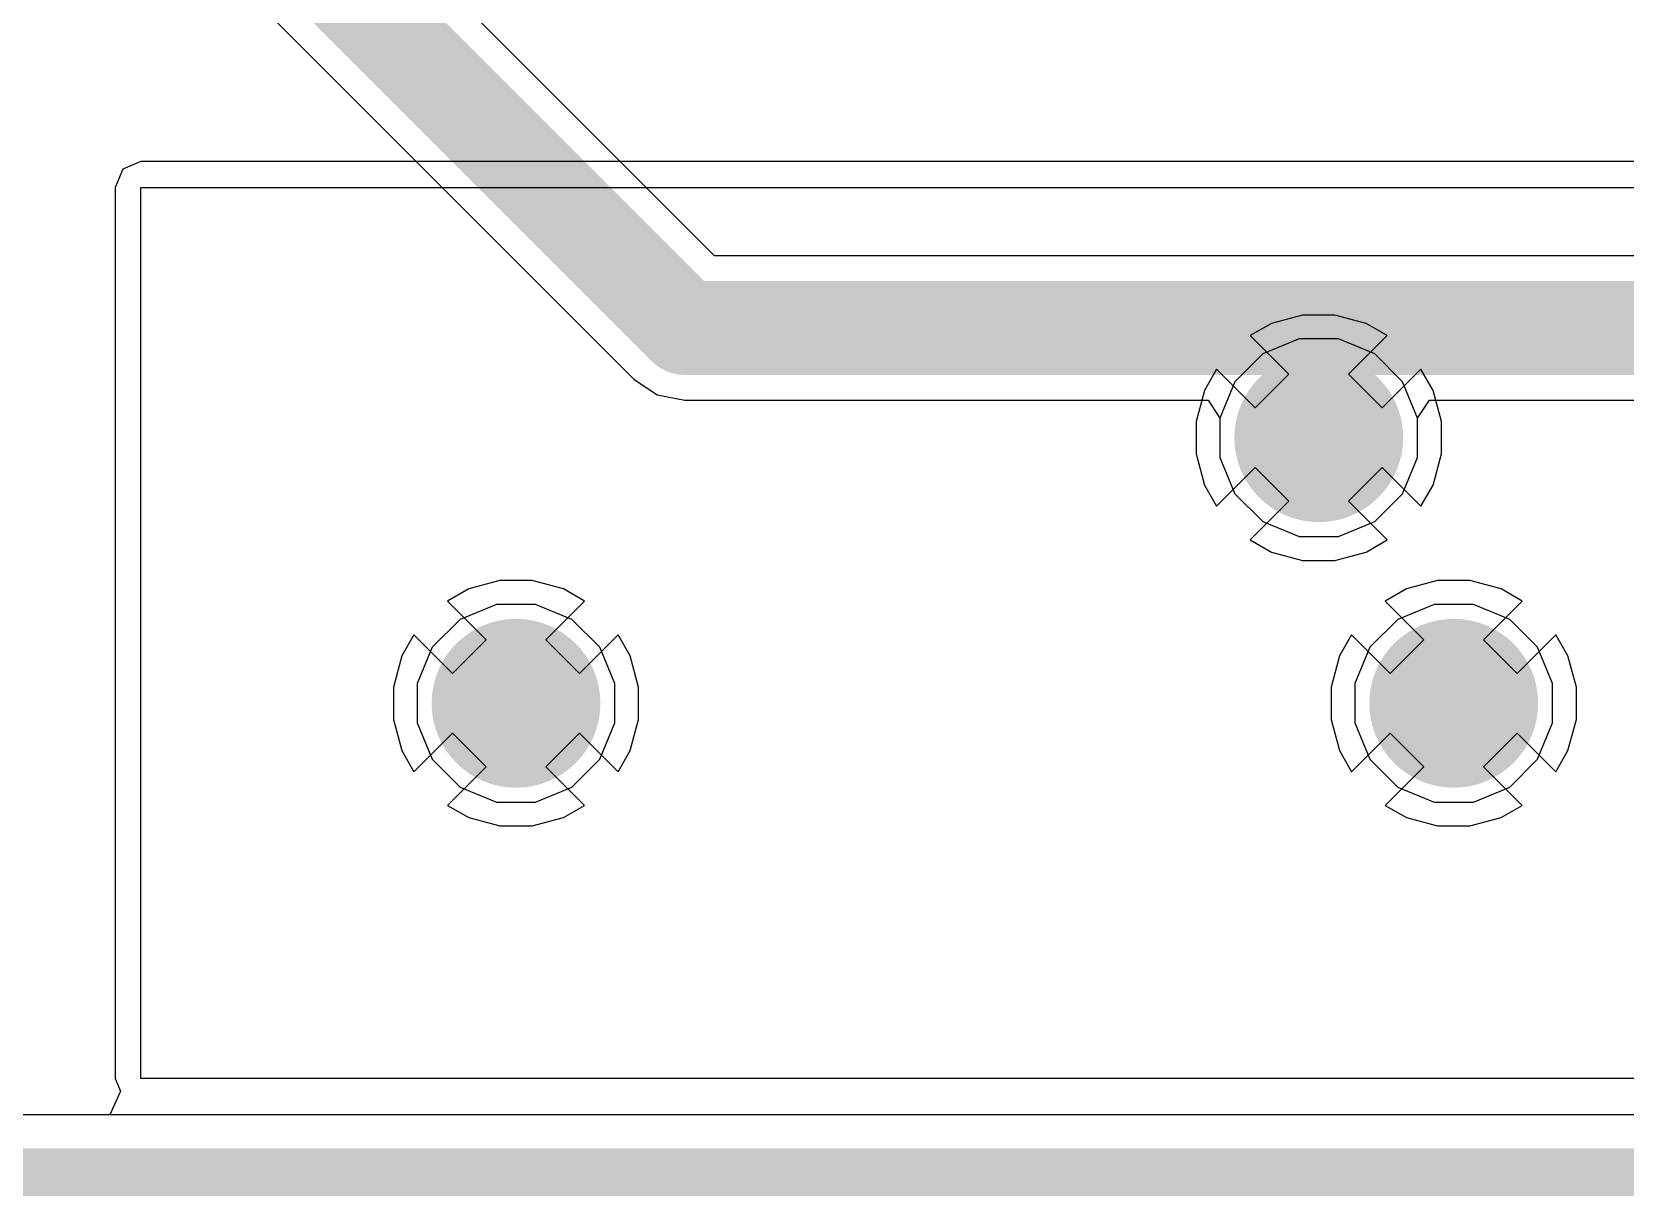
# Model space of a CAD drawing. Header units: inches. Extents: x 3 to 4.98, y 3.05 to 4.16.
# Drawn here: x 3.2448 to 3.5793, y 3.0462 to 3.2905 of the extents above; entities that cross this region are included whole.
import ezdxf

# ---------------------------------------------------------------- set-up
doc = ezdxf.new("R2010")
doc.units = ezdxf.units.IN
doc.header["$MEASUREMENT"] = 0
for name, color, linetype in [('Bottom Layer', 5, 'Continuous'), ('Bottom Solder', 6, 'Continuous'), ('Layer 1', 16, 'Continuous'), ('Layer 2', 76, 'Continuous'), ('Mechanical 1', 6, 'Continuous'), ('Top Layer', 1, 'Continuous'), ('Top Solder', 216, 'Continuous'), ('Via Holes', 16, 'Continuous')]:
    doc.layers.add(name, color=color, linetype=linetype)

msp = doc.modelspace()

# ---------------------------------------------------------------- hatches: boundary and pattern name
at = {"layer": 'Bottom Layer'}
h = msp.add_hatch(color=5, dxfattribs=at)
edge = h.paths.add_edge_path()
edge.add_arc((3.51498, 3.20534), 0.01575, 0, 360)
h = msp.add_hatch(color=5, dxfattribs=at)
edge = h.paths.add_edge_path()
edge.add_arc((3.34646, 3.14961), 0.01575, 0, 360)
h = msp.add_hatch(color=5, dxfattribs=at)
edge = h.paths.add_edge_path()
edge.add_arc((3.54331, 3.14961), 0.01575, 0, 360)
at = {"layer": 'Bottom Solder'}
h = msp.add_hatch(color=6, dxfattribs=at)
edge = h.paths.add_edge_path()
edge.add_arc((3.51498, 3.20534), 0.01772, 0, 360)
h = msp.add_hatch(color=6, dxfattribs=at)
edge = h.paths.add_edge_path()
edge.add_arc((3.34646, 3.14961), 0.01772, 0, 360)
h = msp.add_hatch(color=6, dxfattribs=at)
edge = h.paths.add_edge_path()
edge.add_arc((3.54331, 3.14961), 0.01772, 0, 360)
at = {"layer": 'Layer 1'}
h = msp.add_hatch(color=16, dxfattribs=at)
edge = h.paths.add_edge_path()
edge.add_arc((3.51498, 3.20534), 0.01575, 0, 360)
h = msp.add_hatch(color=16, dxfattribs=at)
edge = h.paths.add_edge_path()
edge.add_arc((3.34646, 3.14961), 0.01575, 0, 360)
h = msp.add_hatch(color=16, dxfattribs=at)
edge = h.paths.add_edge_path()
edge.add_arc((3.54331, 3.14961), 0.01575, 0, 360)
at = {"layer": 'Layer 2'}
h = msp.add_hatch(color=76, dxfattribs=at)
edge = h.paths.add_edge_path()
edge.add_arc((3.51498, 3.20534), 0.01575, 0, 360)
h = msp.add_hatch(color=76, dxfattribs=at)
edge = h.paths.add_edge_path()
edge.add_arc((3.34646, 3.14961), 0.01575, 0, 360)
h = msp.add_hatch(color=76, dxfattribs=at)
edge = h.paths.add_edge_path()
edge.add_arc((3.54331, 3.14961), 0.01575, 0, 360)
at = {"layer": 'Top Layer'}
h = msp.add_hatch(color=1, dxfattribs=at)
edge = h.paths.add_edge_path()
edge.add_arc((3.51498, 3.20534), 0.01575, 0, 360)
h = msp.add_hatch(color=1, dxfattribs=at)
edge = h.paths.add_edge_path()
edge.add_arc((3.34646, 3.14961), 0.01575, 0, 360)
h = msp.add_hatch(color=1, dxfattribs=at)
edge = h.paths.add_edge_path()
edge.add_arc((3.54331, 3.14961), 0.01575, 0, 360)
at = {"layer": 'Top Solder'}
h = msp.add_hatch(color=216, dxfattribs=at)
edge = h.paths.add_edge_path()
edge.add_arc((3.51498, 3.20534), 0.01772, 0, 360)
h = msp.add_hatch(color=216, dxfattribs=at)
edge = h.paths.add_edge_path()
edge.add_arc((3.34646, 3.14961), 0.01772, 0, 360)
h = msp.add_hatch(color=216, dxfattribs=at)
edge = h.paths.add_edge_path()
edge.add_arc((3.54331, 3.14961), 0.01772, 0, 360)
at = {"layer": 'Via Holes'}
h = msp.add_hatch(color=7, dxfattribs=at)
edge = h.paths.add_edge_path()
edge.add_arc((3.51498, 3.20534), 0.00787, 0, 360)
h = msp.add_hatch(color=7, dxfattribs=at)
edge = h.paths.add_edge_path()
edge.add_arc((3.34646, 3.14961), 0.00787, 0, 360)
h = msp.add_hatch(color=7, dxfattribs=at)
edge = h.paths.add_edge_path()
edge.add_arc((3.54331, 3.14961), 0.00787, 0, 360)

# ---------------------------------------------------------------- linework, layer by layer
at = {"layer": 'Bottom Layer'}
for p, q in [((3.26389, 3.2617), (3.2623, 3.25787)), ((3.26772, 3.26329), (3.26389, 3.2617)), ((3.80376, 3.26329), (3.26772, 3.26329)), ((3.2623, 3.25787), (3.2623, 3.07087)), ((3.26772, 3.07087), (3.26772, 3.25787)), ((3.26772, 3.25787), (3.93667, 3.25787)), ((3.51159, 3.23109), (3.50504, 3.22933)), ((3.51837, 3.23109), (3.51159, 3.23109)), ((3.52492, 3.22933), (3.51837, 3.23109)), ((3.50504, 3.22933), (3.50061, 3.22678)), ((3.52934, 3.22678), (3.52492, 3.22933)), ((3.50061, 3.22678), (3.50871, 3.21868)), ((3.52124, 3.21868), (3.52934, 3.22678)), ((3.49354, 3.21971), (3.49099, 3.21528)), ((3.50164, 3.2116), (3.49354, 3.21971)), ((3.50871, 3.21868), (3.50164, 3.2116)), ((3.52831, 3.2116), (3.52124, 3.21868)), ((3.53642, 3.21971), (3.52831, 3.2116)), ((3.53897, 3.21528), (3.53642, 3.21971)), ((3.49099, 3.21528), (3.48923, 3.20873)), ((3.54073, 3.20873), (3.53897, 3.21528)), ((3.48923, 3.20873), (3.48923, 3.20195)), ((3.54073, 3.20195), (3.54073, 3.20873)), ((3.48923, 3.20195), (3.49099, 3.1954)), ((3.53897, 3.1954), (3.54073, 3.20195)), ((3.49354, 3.19097), (3.50164, 3.19908)), ((3.50164, 3.19908), (3.50871, 3.192)), ((3.52124, 3.192), (3.52831, 3.19908)), ((3.52831, 3.19908), (3.53642, 3.19097)), ((3.49099, 3.1954), (3.49354, 3.19097)), ((3.53642, 3.19097), (3.53897, 3.1954)), ((3.50871, 3.192), (3.50061, 3.1839)), ((3.52934, 3.1839), (3.52124, 3.192)), ((3.50061, 3.1839), (3.50504, 3.18135)), ((3.50504, 3.18135), (3.51159, 3.17959)), ((3.51837, 3.17959), (3.52492, 3.18135)), ((3.52492, 3.18135), (3.52934, 3.1839)), ((3.51159, 3.17959), (3.51837, 3.17959)), ((3.34233, 3.17035), (3.3347, 3.1672)), ((3.35058, 3.17035), (3.34233, 3.17035)), ((3.35821, 3.1672), (3.35058, 3.17035)), ((3.53918, 3.17035), (3.53155, 3.1672)), ((3.54743, 3.17035), (3.53918, 3.17035)), ((3.55506, 3.1672), (3.54743, 3.17035)), ((3.3347, 3.1672), (3.32887, 3.16136)), ((3.36405, 3.16136), (3.35821, 3.1672)), ((3.53155, 3.1672), (3.52572, 3.16136)), ((3.5609, 3.16136), (3.55506, 3.1672)), ((3.32887, 3.16136), (3.32571, 3.15373)), ((3.3672, 3.15373), (3.36405, 3.16136)), ((3.52572, 3.16136), (3.52256, 3.15373)), ((3.56406, 3.15373), (3.5609, 3.16136)), ((3.32571, 3.15373), (3.32571, 3.14548)), ((3.3672, 3.14548), (3.3672, 3.15373)), ((3.52256, 3.15373), (3.52256, 3.14548)), ((3.56406, 3.14548), (3.56406, 3.15373)), ((3.32571, 3.14548), (3.32887, 3.13785)), ((3.36405, 3.13785), (3.3672, 3.14548)), ((3.52256, 3.14548), (3.52572, 3.13785)), ((3.5609, 3.13785), (3.56406, 3.14548)), ((3.32887, 3.13785), (3.3347, 3.13202)), ((3.35821, 3.13202), (3.36405, 3.13785)), ((3.52572, 3.13785), (3.53155, 3.13202)), ((3.55506, 3.13202), (3.5609, 3.13785)), ((3.3347, 3.13202), (3.34233, 3.12886)), ((3.35058, 3.12886), (3.35821, 3.13202)), ((3.53155, 3.13202), (3.53918, 3.12886)), ((3.54743, 3.12886), (3.55506, 3.13202)), ((3.34233, 3.12886), (3.35058, 3.12886)), ((3.53918, 3.12886), (3.54743, 3.12886)), ((3.2623, 3.07087), (3.2634, 3.06822)), ((4.95859, 3.07087), (3.26772, 3.07087)), ((3.2634, 3.06822), (3.26117, 3.06322)), ((3.26117, 3.06322), (3.01417, 3.06322))]:
    msp.add_line(p, q, dxfattribs=at)
at = {"layer": 'Layer 1'}
for p, q in [((3.51085, 3.22609), (3.50323, 3.22293)), ((3.51911, 3.22609), (3.51085, 3.22609)), ((3.52673, 3.22293), (3.51911, 3.22609)), ((3.50323, 3.22293), (3.49739, 3.21709)), ((3.53257, 3.21709), (3.52673, 3.22293)), ((3.49739, 3.21709), (3.49423, 3.20947)), ((3.53573, 3.20947), (3.53257, 3.21709)), ((3.49423, 3.20947), (3.49423, 3.20121)), ((3.53573, 3.20121), (3.53573, 3.20947)), ((3.49423, 3.20121), (3.49739, 3.19359)), ((3.53257, 3.19359), (3.53573, 3.20121)), ((3.49739, 3.19359), (3.50323, 3.18775)), ((3.52673, 3.18775), (3.53257, 3.19359)), ((3.50323, 3.18775), (3.51085, 3.18459)), ((3.51911, 3.18459), (3.52673, 3.18775)), ((3.51085, 3.18459), (3.51911, 3.18459)), ((3.34307, 3.17535), (3.33652, 3.1736)), ((3.34985, 3.17535), (3.34307, 3.17535)), ((3.3564, 3.1736), (3.34985, 3.17535)), ((3.53992, 3.17535), (3.53337, 3.1736)), ((3.5467, 3.17535), (3.53992, 3.17535)), ((3.55325, 3.1736), (3.5467, 3.17535)), ((3.33652, 3.1736), (3.33209, 3.17104)), ((3.33209, 3.17104), (3.34019, 3.16294)), ((3.35272, 3.16294), (3.36082, 3.17104)), ((3.36082, 3.17104), (3.3564, 3.1736)), ((3.53337, 3.1736), (3.52894, 3.17104)), ((3.52894, 3.17104), (3.53704, 3.16294)), ((3.54957, 3.16294), (3.55767, 3.17104)), ((3.55767, 3.17104), (3.55325, 3.1736)), ((3.32502, 3.16397), (3.32246, 3.15954)), ((3.33312, 3.15587), (3.32502, 3.16397)), ((3.34019, 3.16294), (3.33312, 3.15587)), ((3.35979, 3.15587), (3.35272, 3.16294)), ((3.36789, 3.16397), (3.35979, 3.15587)), ((3.37045, 3.15954), (3.36789, 3.16397)), ((3.52187, 3.16397), (3.51931, 3.15954)), ((3.52997, 3.15587), (3.52187, 3.16397)), ((3.53704, 3.16294), (3.52997, 3.15587)), ((3.55664, 3.15587), (3.54957, 3.16294)), ((3.56474, 3.16397), (3.55664, 3.15587)), ((3.5673, 3.15954), (3.56474, 3.16397)), ((3.32246, 3.15954), (3.32071, 3.153)), ((3.3722, 3.153), (3.37045, 3.15954)), ((3.51931, 3.15954), (3.51756, 3.153)), ((3.56906, 3.153), (3.5673, 3.15954)), ((3.32071, 3.153), (3.32071, 3.14622)), ((3.3722, 3.14622), (3.3722, 3.153)), ((3.51756, 3.153), (3.51756, 3.14622)), ((3.56906, 3.14622), (3.56906, 3.153)), ((3.32071, 3.14622), (3.32246, 3.13967)), ((3.37045, 3.13967), (3.3722, 3.14622)), ((3.51756, 3.14622), (3.51931, 3.13967)), ((3.5673, 3.13967), (3.56906, 3.14622)), ((3.32502, 3.13524), (3.33312, 3.14334)), ((3.33312, 3.14334), (3.34019, 3.13627)), ((3.35272, 3.13627), (3.35979, 3.14334)), ((3.35979, 3.14334), (3.36789, 3.13524)), ((3.52187, 3.13524), (3.52997, 3.14334)), ((3.52997, 3.14334), (3.53704, 3.13627)), ((3.54957, 3.13627), (3.55664, 3.14334)), ((3.55664, 3.14334), (3.56474, 3.13524)), ((3.32246, 3.13967), (3.32502, 3.13524)), ((3.36789, 3.13524), (3.37045, 3.13967)), ((3.51931, 3.13967), (3.52187, 3.13524)), ((3.56474, 3.13524), (3.5673, 3.13967)), ((3.34019, 3.13627), (3.33209, 3.12817)), ((3.36082, 3.12817), (3.35272, 3.13627)), ((3.53704, 3.13627), (3.52894, 3.12817)), ((3.55767, 3.12817), (3.54957, 3.13627)), ((3.33209, 3.12817), (3.33652, 3.12561)), ((3.3564, 3.12561), (3.36082, 3.12817)), ((3.52894, 3.12817), (3.53337, 3.12561)), ((3.55325, 3.12561), (3.55767, 3.12817)), ((3.33652, 3.12561), (3.34307, 3.12386)), ((3.34985, 3.12386), (3.3564, 3.12561)), ((3.53337, 3.12561), (3.53992, 3.12386)), ((3.5467, 3.12386), (3.55325, 3.12561)), ((3.34307, 3.12386), (3.34985, 3.12386)), ((3.53992, 3.12386), (3.5467, 3.12386)), ((4.95859, 3.06322), (3.01417, 3.06322))]:
    msp.add_line(p, q, dxfattribs=at)
at = {"layer": 'Layer 2'}
for p, q in [((3.51085, 3.22609), (3.50323, 3.22293)), ((3.51911, 3.22609), (3.51085, 3.22609)), ((3.52673, 3.22293), (3.51911, 3.22609)), ((3.50323, 3.22293), (3.49739, 3.21709)), ((3.53257, 3.21709), (3.52673, 3.22293)), ((3.49739, 3.21709), (3.49423, 3.20947)), ((3.53573, 3.20947), (3.53257, 3.21709)), ((3.49423, 3.20947), (3.49423, 3.20121)), ((3.53573, 3.20121), (3.53573, 3.20947)), ((3.49423, 3.20121), (3.49739, 3.19359)), ((3.53257, 3.19359), (3.53573, 3.20121)), ((3.49739, 3.19359), (3.50323, 3.18775)), ((3.52673, 3.18775), (3.53257, 3.19359)), ((3.50323, 3.18775), (3.51085, 3.18459)), ((3.51911, 3.18459), (3.52673, 3.18775)), ((3.51085, 3.18459), (3.51911, 3.18459)), ((3.34307, 3.17535), (3.33652, 3.1736)), ((3.34985, 3.17535), (3.34307, 3.17535)), ((3.3564, 3.1736), (3.34985, 3.17535)), ((3.53992, 3.17535), (3.53337, 3.1736)), ((3.5467, 3.17535), (3.53992, 3.17535)), ((3.55325, 3.1736), (3.5467, 3.17535)), ((3.33652, 3.1736), (3.33209, 3.17104)), ((3.33209, 3.17104), (3.34019, 3.16294)), ((3.35272, 3.16294), (3.36082, 3.17104)), ((3.36082, 3.17104), (3.3564, 3.1736)), ((3.53337, 3.1736), (3.52894, 3.17104)), ((3.52894, 3.17104), (3.53704, 3.16294)), ((3.54957, 3.16294), (3.55767, 3.17104)), ((3.55767, 3.17104), (3.55325, 3.1736)), ((3.32502, 3.16397), (3.32246, 3.15954)), ((3.33312, 3.15587), (3.32502, 3.16397)), ((3.34019, 3.16294), (3.33312, 3.15587)), ((3.35979, 3.15587), (3.35272, 3.16294)), ((3.36789, 3.16397), (3.35979, 3.15587)), ((3.37045, 3.15954), (3.36789, 3.16397)), ((3.52187, 3.16397), (3.51931, 3.15954)), ((3.52997, 3.15587), (3.52187, 3.16397)), ((3.53704, 3.16294), (3.52997, 3.15587)), ((3.55664, 3.15587), (3.54957, 3.16294)), ((3.56474, 3.16397), (3.55664, 3.15587)), ((3.5673, 3.15954), (3.56474, 3.16397)), ((3.32246, 3.15954), (3.32071, 3.153)), ((3.3722, 3.153), (3.37045, 3.15954)), ((3.51931, 3.15954), (3.51756, 3.153)), ((3.56906, 3.153), (3.5673, 3.15954)), ((3.32071, 3.153), (3.32071, 3.14622)), ((3.3722, 3.14622), (3.3722, 3.153)), ((3.51756, 3.153), (3.51756, 3.14622)), ((3.56906, 3.14622), (3.56906, 3.153)), ((3.32071, 3.14622), (3.32246, 3.13967)), ((3.37045, 3.13967), (3.3722, 3.14622)), ((3.51756, 3.14622), (3.51931, 3.13967)), ((3.5673, 3.13967), (3.56906, 3.14622)), ((3.32502, 3.13524), (3.33312, 3.14334)), ((3.33312, 3.14334), (3.34019, 3.13627)), ((3.35272, 3.13627), (3.35979, 3.14334)), ((3.35979, 3.14334), (3.36789, 3.13524)), ((3.52187, 3.13524), (3.52997, 3.14334)), ((3.52997, 3.14334), (3.53704, 3.13627)), ((3.54957, 3.13627), (3.55664, 3.14334)), ((3.55664, 3.14334), (3.56474, 3.13524)), ((3.32246, 3.13967), (3.32502, 3.13524)), ((3.36789, 3.13524), (3.37045, 3.13967)), ((3.51931, 3.13967), (3.52187, 3.13524)), ((3.56474, 3.13524), (3.5673, 3.13967)), ((3.34019, 3.13627), (3.33209, 3.12817)), ((3.36082, 3.12817), (3.35272, 3.13627)), ((3.53704, 3.13627), (3.52894, 3.12817)), ((3.55767, 3.12817), (3.54957, 3.13627)), ((3.33209, 3.12817), (3.33652, 3.12561)), ((3.3564, 3.12561), (3.36082, 3.12817)), ((3.52894, 3.12817), (3.53337, 3.12561)), ((3.55325, 3.12561), (3.55767, 3.12817)), ((3.33652, 3.12561), (3.34307, 3.12386)), ((3.34985, 3.12386), (3.3564, 3.12561)), ((3.53337, 3.12561), (3.53992, 3.12386)), ((3.5467, 3.12386), (3.55325, 3.12561)), ((3.34307, 3.12386), (3.34985, 3.12386)), ((3.53992, 3.12386), (3.5467, 3.12386)), ((4.95859, 3.06322), (3.01417, 3.06322))]:
    msp.add_line(p, q, dxfattribs=at)
at = {"layer": 'Mechanical 1'}
msp.add_lwpolyline([(3.01213, 3.05118, 0.01, 0.01, 0), (4.96063, 3.05118, 0.01, 0.01, 0)], format="xyseb", dxfattribs=at)
at = {"layer": 'Top Layer'}
for p, q in [((3.38816, 3.24348), (3.27498, 3.35666)), ((3.24914, 3.33969), (3.37119, 3.21765)), ((3.58957, 3.24348), (3.38816, 3.24348)), ((3.37119, 3.21765), (3.3761, 3.21437)), ((3.3761, 3.21437), (3.38189, 3.21321)), ((3.38189, 3.21321), (3.38189, 3.21321)), ((3.38189, 3.21321), (3.49173, 3.21321)), ((3.49173, 3.21321), (3.49423, 3.20947)), ((3.53573, 3.20947), (3.53823, 3.21321)), ((3.53823, 3.21321), (3.58957, 3.21321)), ((3.49423, 3.20947), (3.49423, 3.20121)), ((3.53573, 3.20121), (3.53573, 3.20947)), ((3.49423, 3.20121), (3.49739, 3.19359)), ((3.53257, 3.19359), (3.53573, 3.20121)), ((3.49739, 3.19359), (3.50323, 3.18775)), ((3.52673, 3.18775), (3.53257, 3.19359)), ((3.50323, 3.18775), (3.51085, 3.18459)), ((3.51911, 3.18459), (3.52673, 3.18775)), ((3.51085, 3.18459), (3.51911, 3.18459)), ((3.34307, 3.17535), (3.33652, 3.1736)), ((3.34985, 3.17535), (3.34307, 3.17535)), ((3.3564, 3.1736), (3.34985, 3.17535)), ((3.53992, 3.17535), (3.53337, 3.1736)), ((3.5467, 3.17535), (3.53992, 3.17535)), ((3.55325, 3.1736), (3.5467, 3.17535)), ((3.33652, 3.1736), (3.33209, 3.17104)), ((3.33209, 3.17104), (3.34019, 3.16294)), ((3.35272, 3.16294), (3.36082, 3.17104)), ((3.36082, 3.17104), (3.3564, 3.1736)), ((3.53337, 3.1736), (3.52894, 3.17104)), ((3.52894, 3.17104), (3.53704, 3.16294)), ((3.54957, 3.16294), (3.55767, 3.17104)), ((3.55767, 3.17104), (3.55325, 3.1736)), ((3.32502, 3.16397), (3.32246, 3.15954)), ((3.33312, 3.15587), (3.32502, 3.16397)), ((3.34019, 3.16294), (3.33312, 3.15587)), ((3.35979, 3.15587), (3.35272, 3.16294)), ((3.36789, 3.16397), (3.35979, 3.15587)), ((3.37045, 3.15954), (3.36789, 3.16397)), ((3.52187, 3.16397), (3.51931, 3.15954)), ((3.52997, 3.15587), (3.52187, 3.16397)), ((3.53704, 3.16294), (3.52997, 3.15587)), ((3.55664, 3.15587), (3.54957, 3.16294)), ((3.56474, 3.16397), (3.55664, 3.15587)), ((3.5673, 3.15954), (3.56474, 3.16397)), ((3.32246, 3.15954), (3.32071, 3.153)), ((3.3722, 3.153), (3.37045, 3.15954)), ((3.51931, 3.15954), (3.51756, 3.153)), ((3.56906, 3.153), (3.5673, 3.15954)), ((3.32071, 3.153), (3.32071, 3.14622)), ((3.3722, 3.14622), (3.3722, 3.153)), ((3.51756, 3.153), (3.51756, 3.14622)), ((3.56906, 3.14622), (3.56906, 3.153)), ((3.32071, 3.14622), (3.32246, 3.13967)), ((3.37045, 3.13967), (3.3722, 3.14622)), ((3.51756, 3.14622), (3.51931, 3.13967)), ((3.5673, 3.13967), (3.56906, 3.14622)), ((3.32502, 3.13524), (3.33312, 3.14334)), ((3.33312, 3.14334), (3.34019, 3.13627)), ((3.35272, 3.13627), (3.35979, 3.14334)), ((3.35979, 3.14334), (3.36789, 3.13524)), ((3.52187, 3.13524), (3.52997, 3.14334)), ((3.52997, 3.14334), (3.53704, 3.13627)), ((3.54957, 3.13627), (3.55664, 3.14334)), ((3.55664, 3.14334), (3.56474, 3.13524)), ((3.32246, 3.13967), (3.32502, 3.13524)), ((3.36789, 3.13524), (3.37045, 3.13967)), ((3.51931, 3.13967), (3.52187, 3.13524)), ((3.56474, 3.13524), (3.5673, 3.13967)), ((3.34019, 3.13627), (3.33209, 3.12817)), ((3.36082, 3.12817), (3.35272, 3.13627)), ((3.53704, 3.13627), (3.52894, 3.12817)), ((3.55767, 3.12817), (3.54957, 3.13627)), ((3.33209, 3.12817), (3.33652, 3.12561)), ((3.3564, 3.12561), (3.36082, 3.12817)), ((3.52894, 3.12817), (3.53337, 3.12561)), ((3.55325, 3.12561), (3.55767, 3.12817)), ((3.33652, 3.12561), (3.34307, 3.12386)), ((3.34985, 3.12386), (3.3564, 3.12561)), ((3.53337, 3.12561), (3.53992, 3.12386)), ((3.5467, 3.12386), (3.55325, 3.12561)), ((3.34307, 3.12386), (3.34985, 3.12386)), ((3.53992, 3.12386), (3.5467, 3.12386)), ((4.95859, 3.06322), (3.01417, 3.06322))]:
    msp.add_line(p, q, dxfattribs=at)
for points in [[(3.25984, 3.35039, 0.01969, 0.01969, 0), (3.38189, 3.22835, 0.01969, 0.01969, 0)], [(3.38189, 3.22835, 0.01969, 0.01969, 0), (3.58957, 3.22835, 0.01969, 0.01969, 0)]]:
    msp.add_lwpolyline(points, format="xyseb", dxfattribs=at)
msp.add_lwpolyline([(3.37697, 3.22835, 0.00984, 0.00984, 1), (3.38681, 3.22835, 0.00984, 0.00984, 1)], format="xyseb", close=True, dxfattribs=at)
msp.add_lwpolyline([(3.37697, 3.22835, 0.00984, 0.00984, 1), (3.38681, 3.22835, 0.00984, 0.00984, 1)], format="xyseb", close=True, dxfattribs=at)

doc.saveas('drawing.dxf')
